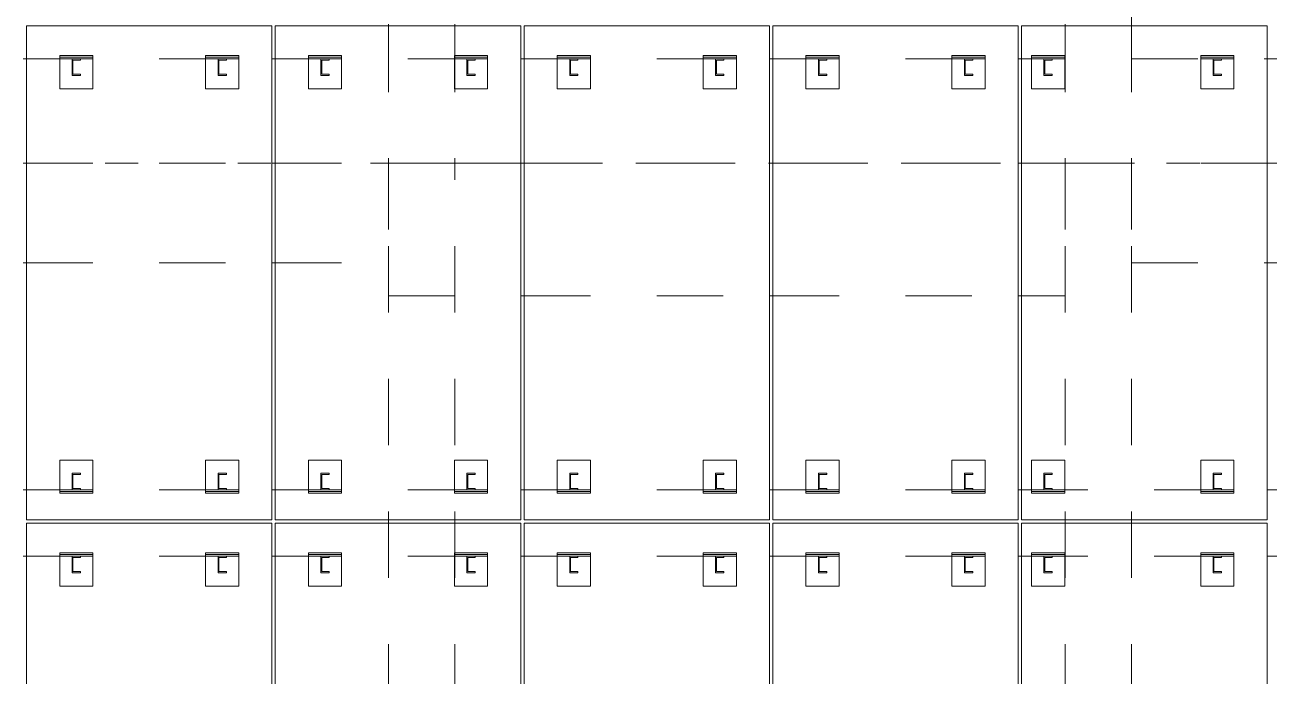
# Model space of a CAD drawing. Header units: millimetres. Extents: x 652937 to 1670132, y 1473552 to 2851037.
# Drawn here: x 663427.63 to 663435.13, y 1524530.43 to 1524534.36 of the extents above; entities that cross this region are included whole.
import ezdxf

# ---------------------------------------------------------------- set-up
doc = ezdxf.new("R2010")
doc.units = ezdxf.units.MM
for name, pattern in [('XKITLINE00', [0]), ('XKITLINE01', [4, 1, -1, 1, -1]), ('XKITLINE02', [4, 2, -2])]:
    doc.linetypes.add(name, pattern=pattern)
doc.layers.add('Part', color=2, linetype='Continuous', lineweight=0)
doc.layers.add('S-GRID', color=1, linetype='Continuous', lineweight=9)

# ---------------------------------------------------------------- blocks, each defined once
blk = doc.blocks.new('*A33872393')
at = {"layer": 'S-GRID', "linetype": 'XKITLINE01', "lineweight": 0}
blk.add_line((346.109039, 49.077691), (455.260679, 49.077691), dxfattribs=at)
blk = doc.blocks.new('*A34002406')
at = {"layer": 'Part', "linetype": 'XKITLINE02', "lineweight": 0}
for p, q in [((421.055076, 54.227691), (421.055076, 53.277691)), ((421.055076, 54.227691), (425.140108, 54.227691)), ((421.055076, 53.227691), (421.055076, 52.227691)), ((421.055076, 52.227691), (425.140108, 52.227691))]:
    blk.add_line(p, q, dxfattribs=at)
at = {"layer": 'Part', "linetype": 'XKITLINE00', "lineweight": 0}
for p, q in [((425.140108, 54.227691), (439.385464, 54.227691)), ((439.385464, 54.227691), (439.385464, 52.227691)), ((421.055076, 53.277691), (421.055076, 53.227691)), ((425.140108, 52.227691), (439.385464, 52.227691))]:
    blk.add_line(p, q, dxfattribs=at)
blk = doc.blocks.new('*A34442450')
at = {"layer": 'Part', "linetype": 'XKITLINE02', "lineweight": 0}
for p, q in [((398.655088, 32.577691), (398.655088, 49.077691)), ((398.655088, 49.077691), (400.655088, 49.077691)), ((400.655088, 32.577691), (400.655088, 49.077691)), ((398.655088, 32.577691), (400.655088, 32.577691))]:
    blk.add_line(p, q, dxfattribs=at)
blk = doc.blocks.new('*A34452451')
at = {"layer": 'Part', "linetype": 'XKITLINE02', "lineweight": 0}
for p, q in [((419.055088, 32.577691), (419.055088, 49.077691)), ((419.055088, 49.077691), (421.055088, 49.077691)), ((421.055088, 32.577691), (421.055088, 49.077691)), ((419.055088, 32.577691), (421.055088, 32.577691))]:
    blk.add_line(p, q, dxfattribs=at)
blk = doc.blocks.new('*A34512457')
at = {"layer": 'Part', "linetype": 'XKITLINE00', "lineweight": 0}
for p, q in [((387.740108, 53.227691), (395.140108, 53.227691)), ((387.740108, 53.227691), (387.740108, 38.327691)), ((395.140108, 53.227691), (395.140108, 38.327691)), ((395.140108, 38.327691), (387.740108, 38.327691)), ((387.740108, 38.227691), (395.140108, 38.227691)), ((387.740108, 38.227691), (387.740108, 23.327691)), ((395.140108, 38.227691), (395.140108, 23.327691))]:
    blk.add_line(p, q, dxfattribs=at)
blk = doc.blocks.new('*A34522458')
at = {"layer": 'Part', "linetype": 'XKITLINE00', "lineweight": 0}
for p, q in [((395.240108, 53.227691), (402.640108, 53.227691)), ((395.240108, 53.227691), (395.240108, 38.327691)), ((402.640108, 53.227691), (402.640108, 38.327691)), ((402.640108, 38.327691), (395.240108, 38.327691)), ((395.240108, 38.227691), (402.640108, 38.227691)), ((395.240108, 38.227691), (395.240108, 23.327691)), ((402.640108, 38.227691), (402.640108, 23.327691))]:
    blk.add_line(p, q, dxfattribs=at)
blk = doc.blocks.new('*A34532459')
at = {"layer": 'Part', "linetype": 'XKITLINE00', "lineweight": 0}
for p, q in [((402.740108, 53.227691), (410.140108, 53.227691)), ((402.740108, 53.227691), (402.740108, 38.327691)), ((410.140108, 53.227691), (410.140108, 38.327691)), ((410.140108, 38.327691), (402.740108, 38.327691)), ((402.740108, 38.227691), (410.140108, 38.227691)), ((402.740108, 38.227691), (402.740108, 23.327691)), ((410.140108, 38.227691), (410.140108, 23.327691))]:
    blk.add_line(p, q, dxfattribs=at)
blk = doc.blocks.new('*A34542460')
at = {"layer": 'Part', "linetype": 'XKITLINE00', "lineweight": 0}
for p, q in [((410.240108, 53.227691), (417.640108, 53.227691)), ((410.240108, 53.227691), (410.240108, 38.327691)), ((417.640108, 53.227691), (417.640108, 38.327691)), ((417.640108, 38.327691), (410.240108, 38.327691)), ((410.240108, 38.227691), (417.640108, 38.227691)), ((410.240108, 38.227691), (410.240108, 23.327691)), ((417.640108, 38.227691), (417.640108, 23.327691))]:
    blk.add_line(p, q, dxfattribs=at)
blk = doc.blocks.new('*A34552461')
at = {"layer": 'Part', "linetype": 'XKITLINE00', "lineweight": 0}
for p, q in [((417.740108, 53.227691), (425.140108, 53.227691)), ((417.740108, 53.227691), (417.740108, 38.327691)), ((425.140108, 53.227691), (425.140108, 38.327691)), ((425.140108, 38.327691), (417.740108, 38.327691)), ((417.740108, 38.227691), (425.140108, 38.227691)), ((417.740108, 38.227691), (417.740108, 23.327691)), ((425.140108, 38.227691), (425.140108, 23.327691))]:
    blk.add_line(p, q, dxfattribs=at)
blk = doc.blocks.new('*A34662472')
at = {"layer": 'Part', "linetype": 'XKITLINE02', "lineweight": 0}
for p, q in [((398.655088, 67.677691), (398.655088, 53.277691)), ((398.655088, 67.677691), (400.655088, 67.677691)), ((400.655088, 67.677691), (400.655088, 53.277691)), ((398.655088, 53.227691), (398.655088, 49.077691)), ((400.655088, 53.227691), (400.655088, 49.077691)), ((398.655088, 49.077691), (400.655088, 49.077691))]:
    blk.add_line(p, q, dxfattribs=at)
at = {"layer": 'Part', "linetype": 'XKITLINE00', "lineweight": 0}
for p, q in [((398.655088, 53.277691), (398.655088, 53.227691)), ((400.655088, 53.277691), (400.655088, 53.227691))]:
    blk.add_line(p, q, dxfattribs=at)
blk = doc.blocks.new('*A34992505')
at = {"layer": 'Part', "linetype": 'XKITLINE02', "lineweight": 0}
for p, q in [((419.055088, 67.677691), (419.055088, 53.277691)), ((419.055088, 67.677691), (421.055088, 67.677691)), ((421.055088, 67.677691), (421.055088, 53.277691)), ((419.055088, 53.227691), (419.055088, 49.077691)), ((421.055088, 53.227691), (421.055088, 49.077691)), ((419.055088, 49.077691), (421.055088, 49.077691))]:
    blk.add_line(p, q, dxfattribs=at)
at = {"layer": 'Part', "linetype": 'XKITLINE00', "lineweight": 0}
for p, q in [((419.055088, 53.277691), (419.055088, 53.227691)), ((421.055088, 53.277691), (421.055088, 53.227691))]:
    blk.add_line(p, q, dxfattribs=at)
blk = doc.blocks.new('*A37202726')
at = {"layer": 'Part', "linetype": 'XKITLINE00', "lineweight": 0}
for p, q in [((387.640108, 39.227691), (387.740108, 39.227691)), ((395.140108, 39.227691), (395.240108, 39.227691)), ((402.640108, 39.227691), (402.740108, 39.227691)), ((410.140108, 39.227691), (410.240108, 39.227691)), ((417.640108, 39.227691), (417.740108, 39.227691)), ((425.140108, 39.227691), (439.385097, 39.227691)), ((387.640108, 37.227691), (387.740108, 37.227691)), ((395.140108, 37.227691), (395.240108, 37.227691)), ((402.640108, 37.227691), (402.740108, 37.227691)), ((410.140108, 37.227691), (410.240108, 37.227691)), ((417.640108, 37.227691), (417.740108, 37.227691)), ((425.140108, 37.227691), (439.385097, 37.227691))]:
    blk.add_line(p, q, dxfattribs=at)
at = {"layer": 'Part', "linetype": 'XKITLINE02', "lineweight": 0}
for p, q in [((387.740108, 39.227691), (395.140108, 39.227691)), ((395.240108, 39.227691), (402.640108, 39.227691)), ((402.740108, 39.227691), (410.140108, 39.227691)), ((410.240108, 39.227691), (417.640108, 39.227691)), ((417.740108, 39.227691), (425.140108, 39.227691)), ((387.740108, 37.227691), (395.140108, 37.227691)), ((395.240108, 37.227691), (402.640108, 37.227691)), ((402.740108, 37.227691), (410.140108, 37.227691)), ((410.240108, 37.227691), (417.640108, 37.227691)), ((417.740108, 37.227691), (425.140108, 37.227691))]:
    blk.add_line(p, q, dxfattribs=at)
blk = doc.blocks.new('*A37212727')
at = {"layer": 'Part', "linetype": 'XKITLINE02', "lineweight": 0}
for p, q in [((402.640108, 49.077691), (398.655088, 49.077691)), ((398.655088, 49.077691), (398.655088, 45.077691)), ((402.740108, 49.077691), (410.140108, 49.077691)), ((410.240108, 49.077691), (417.640108, 49.077691)), ((417.740108, 49.077691), (419.055076, 49.077691)), ((419.055076, 49.077691), (419.055076, 45.077691)), ((398.655088, 45.077691), (402.640108, 45.077691)), ((402.740108, 45.077691), (410.140108, 45.077691)), ((410.240108, 45.077691), (417.640108, 45.077691)), ((417.740108, 45.077691), (419.055076, 45.077691))]:
    blk.add_line(p, q, dxfattribs=at)
at = {"layer": 'Part', "linetype": 'XKITLINE00', "lineweight": 0}
for p, q in [((402.640108, 49.077691), (402.740108, 49.077691)), ((410.140108, 49.077691), (410.240108, 49.077691)), ((417.640108, 49.077691), (417.740108, 49.077691)), ((402.640108, 45.077691), (402.740108, 45.077691)), ((410.140108, 45.077691), (410.240108, 45.077691)), ((417.640108, 45.077691), (417.740108, 45.077691))]:
    blk.add_line(p, q, dxfattribs=at)
blk = doc.blocks.new('*A37562762')
at = {"layer": 'Part', "linetype": 'XKITLINE00', "lineweight": 0}
for p, q in [((419.055076, 53.277691), (419.055076, 53.227691)), ((387.640108, 52.227691), (387.740108, 52.227691)), ((395.140108, 52.227691), (395.240108, 52.227691)), ((402.640108, 52.227691), (402.740108, 52.227691)), ((410.140108, 52.227691), (410.240108, 52.227691)), ((417.640108, 52.227691), (417.740108, 52.227691))]:
    blk.add_line(p, q, dxfattribs=at)
at = {"layer": 'Part', "linetype": 'XKITLINE02', "lineweight": 0}
for p, q in [((419.055076, 53.227691), (419.055076, 52.227691)), ((387.740108, 52.227691), (395.140108, 52.227691)), ((395.240108, 52.227691), (402.640108, 52.227691)), ((402.740108, 52.227691), (410.140108, 52.227691)), ((410.240108, 52.227691), (417.640108, 52.227691)), ((417.740108, 52.227691), (419.055076, 52.227691))]:
    blk.add_line(p, q, dxfattribs=at)
blk = doc.blocks.new('*A37752781')
at = {"layer": 'Part', "linetype": 'XKITLINE02', "lineweight": 0}
for p, q in [((396.240156, 39.227691), (397.240156, 39.227691)), ((396.240156, 39.227691), (396.240156, 39.177691)), ((396.240156, 39.177691), (397.240156, 39.177691)), ((397.240156, 39.227691), (397.240156, 39.177691))]:
    blk.add_line(p, q, dxfattribs=at)
blk = doc.blocks.new('*A37772783')
at = {"layer": 'Part', "linetype": 'XKITLINE02', "lineweight": 0}
for p, q in [((380.140108, 49.077691), (378.255088, 49.077691)), ((378.255088, 49.077691), (378.255088, 46.077691)), ((380.240108, 49.077691), (387.640108, 49.077691)), ((387.740108, 49.077691), (395.140108, 49.077691)), ((395.240108, 49.077691), (398.655088, 49.077691)), ((398.655088, 49.077691), (398.655088, 46.077691)), ((378.255088, 46.077691), (380.140108, 46.077691)), ((380.240108, 46.077691), (387.640108, 46.077691)), ((387.740108, 46.077691), (395.140108, 46.077691)), ((395.240108, 46.077691), (398.655088, 46.077691))]:
    blk.add_line(p, q, dxfattribs=at)
at = {"layer": 'Part', "linetype": 'XKITLINE00', "lineweight": 0}
for p, q in [((380.140108, 49.077691), (380.240108, 49.077691)), ((387.640108, 49.077691), (387.740108, 49.077691)), ((395.140108, 49.077691), (395.240108, 49.077691)), ((380.140108, 46.077691), (380.240108, 46.077691)), ((387.640108, 46.077691), (387.740108, 46.077691)), ((395.140108, 46.077691), (395.240108, 46.077691))]:
    blk.add_line(p, q, dxfattribs=at)
blk = doc.blocks.new('*A37902796')
at = {"layer": 'Part', "linetype": 'XKITLINE02', "lineweight": 0}
for p, q in [((389.74014, 52.327691), (388.740139, 52.327691)), ((388.740139, 52.327691), (388.740139, 51.327691)), ((388.74014, 51.327691), (388.74014, 52.327691)), ((389.740139, 51.327691), (389.740139, 52.327691)), ((389.74014, 51.327691), (389.74014, 52.327691)), ((388.740139, 51.327691), (389.74014, 51.327691))]:
    blk.add_line(p, q, dxfattribs=at)
blk = doc.blocks.new('*A37912797')
at = {"layer": 'Part', "linetype": 'XKITLINE02', "lineweight": 0}
for p, q in [((388.740156, 52.277691), (389.740156, 52.277691)), ((388.740156, 52.277691), (388.740156, 52.227691)), ((388.740156, 52.227691), (389.740156, 52.227691)), ((389.740156, 52.277691), (389.740156, 52.227691))]:
    blk.add_line(p, q, dxfattribs=at)
blk = doc.blocks.new('*A37922798')
at = {"layer": 'Part', "linetype": 'XKITLINE02', "lineweight": 0}
for p, q in [((389.115156, 52.227691), (389.365156, 52.227691)), ((389.115156, 51.727691), (389.115156, 52.227691)), ((389.365156, 52.190191), (389.140156, 52.190191)), ((389.140156, 52.190191), (389.140156, 51.765191)), ((389.365156, 52.227691), (389.365156, 52.190191)), ((389.365156, 51.727691), (389.115156, 51.727691)), ((389.140156, 51.765191), (389.365156, 51.765191)), ((389.365156, 51.765191), (389.365156, 51.727691))]:
    blk.add_line(p, q, dxfattribs=at)
blk = doc.blocks.new('*A37962802')
at = {"layer": 'Part', "linetype": 'XKITLINE02', "lineweight": 0}
for p, q in [((396.615156, 52.227691), (396.865156, 52.227691)), ((396.615156, 51.727691), (396.615156, 52.227691)), ((396.865156, 52.190191), (396.640156, 52.190191)), ((396.640156, 52.190191), (396.640156, 51.765191)), ((396.865156, 52.227691), (396.865156, 52.190191)), ((396.865156, 51.727691), (396.615156, 51.727691)), ((396.640156, 51.765191), (396.865156, 51.765191)), ((396.865156, 51.765191), (396.865156, 51.727691))]:
    blk.add_line(p, q, dxfattribs=at)
blk = doc.blocks.new('*A37972803')
at = {"layer": 'Part', "linetype": 'XKITLINE02', "lineweight": 0}
for p, q in [((394.14014, 52.327691), (393.140139, 52.327691)), ((393.140139, 52.327691), (393.140139, 51.327691)), ((393.14014, 51.327691), (393.14014, 52.327691)), ((394.140139, 51.327691), (394.140139, 52.327691)), ((394.14014, 51.327691), (394.14014, 52.327691)), ((393.140139, 51.327691), (394.14014, 51.327691))]:
    blk.add_line(p, q, dxfattribs=at)
blk = doc.blocks.new('*A37982804')
at = {"layer": 'Part', "linetype": 'XKITLINE02', "lineweight": 0}
for p, q in [((393.140156, 52.277691), (394.140156, 52.277691)), ((393.140156, 52.277691), (393.140156, 52.227691)), ((393.140156, 52.227691), (394.140156, 52.227691)), ((394.140156, 52.277691), (394.140156, 52.227691))]:
    blk.add_line(p, q, dxfattribs=at)
blk = doc.blocks.new('*A37992805')
at = {"layer": 'Part', "linetype": 'XKITLINE02', "lineweight": 0}
for p, q in [((393.515156, 52.227691), (393.765156, 52.227691)), ((393.515156, 51.727691), (393.515156, 52.227691)), ((393.765156, 52.190191), (393.540156, 52.190191)), ((393.540156, 52.190191), (393.540156, 51.765191)), ((393.765156, 52.227691), (393.765156, 52.190191)), ((393.765156, 51.727691), (393.515156, 51.727691)), ((393.540156, 51.765191), (393.765156, 51.765191)), ((393.765156, 51.765191), (393.765156, 51.727691))]:
    blk.add_line(p, q, dxfattribs=at)
blk = doc.blocks.new('*A38002806')
at = {"layer": 'Part', "linetype": 'XKITLINE02', "lineweight": 0}
for p, q in [((396.240156, 52.277691), (397.240156, 52.277691)), ((396.240156, 52.277691), (396.240156, 52.227691)), ((396.240156, 52.227691), (397.240156, 52.227691)), ((397.240156, 52.277691), (397.240156, 52.227691))]:
    blk.add_line(p, q, dxfattribs=at)
blk = doc.blocks.new('*A38012807')
at = {"layer": 'Part', "linetype": 'XKITLINE02', "lineweight": 0}
for p, q in [((397.24014, 52.327691), (396.240139, 52.327691)), ((396.240139, 52.327691), (396.240139, 51.327691)), ((396.24014, 51.327691), (396.24014, 52.327691)), ((397.240139, 51.327691), (397.240139, 52.327691)), ((397.24014, 51.327691), (397.24014, 52.327691)), ((396.240139, 51.327691), (397.24014, 51.327691))]:
    blk.add_line(p, q, dxfattribs=at)
blk = doc.blocks.new('*A38492855')
at = {"layer": 'Part', "linetype": 'XKITLINE02', "lineweight": 0}
for p, q in [((389.115156, 37.227691), (389.365156, 37.227691)), ((389.115156, 36.727691), (389.115156, 37.227691)), ((389.365156, 37.190191), (389.140156, 37.190191)), ((389.140156, 37.190191), (389.140156, 36.765191)), ((389.365156, 37.227691), (389.365156, 37.190191)), ((389.140156, 36.765191), (389.365156, 36.765191)), ((389.365156, 36.765191), (389.365156, 36.727691)), ((389.365156, 36.727691), (389.115156, 36.727691))]:
    blk.add_line(p, q, dxfattribs=at)
blk = doc.blocks.new('*A38502856')
at = {"layer": 'Part', "linetype": 'XKITLINE02', "lineweight": 0}
for p, q in [((388.740156, 37.277691), (389.740156, 37.277691)), ((388.740156, 37.277691), (388.740156, 37.227691)), ((388.740156, 37.227691), (389.740156, 37.227691)), ((389.740156, 37.277691), (389.740156, 37.227691))]:
    blk.add_line(p, q, dxfattribs=at)
blk = doc.blocks.new('*A38512857')
at = {"layer": 'Part', "linetype": 'XKITLINE02', "lineweight": 0}
for p, q in [((389.74014, 37.327691), (388.740139, 37.327691)), ((388.740139, 37.327691), (388.740139, 36.327691)), ((388.74014, 36.327691), (388.74014, 37.327691)), ((389.740139, 36.327691), (389.740139, 37.327691)), ((389.74014, 36.327691), (389.74014, 37.327691)), ((388.740139, 36.327691), (389.74014, 36.327691))]:
    blk.add_line(p, q, dxfattribs=at)
blk = doc.blocks.new('*A38522858')
at = {"layer": 'Part', "linetype": 'XKITLINE02', "lineweight": 0}
for p, q in [((389.115156, 39.727691), (389.365156, 39.727691)), ((389.115156, 39.227691), (389.115156, 39.727691)), ((389.365156, 39.690191), (389.140156, 39.690191)), ((389.140156, 39.690191), (389.140156, 39.265191)), ((389.365156, 39.727691), (389.365156, 39.690191)), ((389.365156, 39.227691), (389.115156, 39.227691)), ((389.140156, 39.265191), (389.365156, 39.265191)), ((389.365156, 39.265191), (389.365156, 39.227691))]:
    blk.add_line(p, q, dxfattribs=at)
blk = doc.blocks.new('*A38532859')
at = {"layer": 'Part', "linetype": 'XKITLINE02', "lineweight": 0}
for p, q in [((389.74014, 40.127691), (388.740139, 40.127691)), ((388.740139, 40.127691), (388.740139, 39.127691)), ((388.74014, 39.127691), (388.74014, 40.127691)), ((389.740139, 39.127691), (389.740139, 40.127691)), ((389.74014, 39.127691), (389.74014, 40.127691)), ((388.740139, 39.127691), (389.74014, 39.127691))]:
    blk.add_line(p, q, dxfattribs=at)
blk = doc.blocks.new('*A38542860')
at = {"layer": 'Part', "linetype": 'XKITLINE02', "lineweight": 0}
for p, q in [((388.740156, 39.227691), (389.740156, 39.227691)), ((388.740156, 39.227691), (388.740156, 39.177691)), ((388.740156, 39.177691), (389.740156, 39.177691)), ((389.740156, 39.227691), (389.740156, 39.177691))]:
    blk.add_line(p, q, dxfattribs=at)
blk = doc.blocks.new('*A38552861')
at = {"layer": 'Part', "linetype": 'XKITLINE02', "lineweight": 0}
for p, q in [((393.515156, 37.227691), (393.765156, 37.227691)), ((393.515156, 36.727691), (393.515156, 37.227691)), ((393.765156, 37.190191), (393.540156, 37.190191)), ((393.540156, 37.190191), (393.540156, 36.765191)), ((393.765156, 37.227691), (393.765156, 37.190191)), ((393.540156, 36.765191), (393.765156, 36.765191)), ((393.765156, 36.765191), (393.765156, 36.727691)), ((393.765156, 36.727691), (393.515156, 36.727691))]:
    blk.add_line(p, q, dxfattribs=at)
blk = doc.blocks.new('*A38562862')
at = {"layer": 'Part', "linetype": 'XKITLINE02', "lineweight": 0}
for p, q in [((393.140156, 37.277691), (394.140156, 37.277691)), ((393.140156, 37.277691), (393.140156, 37.227691)), ((393.140156, 37.227691), (394.140156, 37.227691)), ((394.140156, 37.277691), (394.140156, 37.227691))]:
    blk.add_line(p, q, dxfattribs=at)
blk = doc.blocks.new('*A38572863')
at = {"layer": 'Part', "linetype": 'XKITLINE02', "lineweight": 0}
for p, q in [((394.14014, 37.327691), (393.140139, 37.327691)), ((393.140139, 37.327691), (393.140139, 36.327691)), ((393.14014, 36.327691), (393.14014, 37.327691)), ((394.140139, 36.327691), (394.140139, 37.327691)), ((394.14014, 36.327691), (394.14014, 37.327691)), ((393.140139, 36.327691), (394.14014, 36.327691))]:
    blk.add_line(p, q, dxfattribs=at)
blk = doc.blocks.new('*A38582864')
at = {"layer": 'Part', "linetype": 'XKITLINE02', "lineweight": 0}
for p, q in [((393.515156, 39.727691), (393.765156, 39.727691)), ((393.515156, 39.227691), (393.515156, 39.727691)), ((393.765156, 39.690191), (393.540156, 39.690191)), ((393.540156, 39.690191), (393.540156, 39.265191)), ((393.765156, 39.727691), (393.765156, 39.690191)), ((393.765156, 39.227691), (393.515156, 39.227691)), ((393.540156, 39.265191), (393.765156, 39.265191)), ((393.765156, 39.265191), (393.765156, 39.227691))]:
    blk.add_line(p, q, dxfattribs=at)
blk = doc.blocks.new('*A38592865')
at = {"layer": 'Part', "linetype": 'XKITLINE02', "lineweight": 0}
for p, q in [((394.14014, 40.127691), (393.140139, 40.127691)), ((393.140139, 40.127691), (393.140139, 39.127691)), ((393.14014, 39.127691), (393.14014, 40.127691)), ((394.140139, 39.127691), (394.140139, 40.127691)), ((394.14014, 39.127691), (394.14014, 40.127691)), ((393.140139, 39.127691), (394.14014, 39.127691))]:
    blk.add_line(p, q, dxfattribs=at)
blk = doc.blocks.new('*A38602866')
at = {"layer": 'Part', "linetype": 'XKITLINE02', "lineweight": 0}
for p, q in [((393.140156, 39.227691), (394.140156, 39.227691)), ((393.140156, 39.227691), (393.140156, 39.177691)), ((393.140156, 39.177691), (394.140156, 39.177691)), ((394.140156, 39.227691), (394.140156, 39.177691))]:
    blk.add_line(p, q, dxfattribs=at)
blk = doc.blocks.new('*A38612867')
at = {"layer": 'Part', "linetype": 'XKITLINE02', "lineweight": 0}
for p, q in [((396.615156, 37.227691), (396.865156, 37.227691)), ((396.615156, 36.727691), (396.615156, 37.227691)), ((396.865156, 37.190191), (396.640156, 37.190191)), ((396.640156, 37.190191), (396.640156, 36.765191)), ((396.865156, 37.227691), (396.865156, 37.190191)), ((396.640156, 36.765191), (396.865156, 36.765191)), ((396.865156, 36.765191), (396.865156, 36.727691)), ((396.865156, 36.727691), (396.615156, 36.727691))]:
    blk.add_line(p, q, dxfattribs=at)
blk = doc.blocks.new('*A38622868')
at = {"layer": 'Part', "linetype": 'XKITLINE02', "lineweight": 0}
for p, q in [((396.240156, 37.277691), (397.240156, 37.277691)), ((396.240156, 37.277691), (396.240156, 37.227691)), ((396.240156, 37.227691), (397.240156, 37.227691)), ((397.240156, 37.277691), (397.240156, 37.227691))]:
    blk.add_line(p, q, dxfattribs=at)
blk = doc.blocks.new('*A38632869')
at = {"layer": 'Part', "linetype": 'XKITLINE02', "lineweight": 0}
for p, q in [((397.24014, 37.327691), (396.240139, 37.327691)), ((396.240139, 37.327691), (396.240139, 36.327691)), ((396.24014, 36.327691), (396.24014, 37.327691)), ((397.240139, 36.327691), (397.240139, 37.327691)), ((397.24014, 36.327691), (397.24014, 37.327691)), ((396.240139, 36.327691), (397.24014, 36.327691))]:
    blk.add_line(p, q, dxfattribs=at)
blk = doc.blocks.new('*A38642870')
at = {"layer": 'Part', "linetype": 'XKITLINE02', "lineweight": 0}
for p, q in [((396.615156, 39.727691), (396.865156, 39.727691)), ((396.615156, 39.227691), (396.615156, 39.727691)), ((396.865156, 39.690191), (396.640156, 39.690191)), ((396.640156, 39.690191), (396.640156, 39.265191)), ((396.865156, 39.727691), (396.865156, 39.690191)), ((396.865156, 39.227691), (396.615156, 39.227691)), ((396.640156, 39.265191), (396.865156, 39.265191)), ((396.865156, 39.265191), (396.865156, 39.227691))]:
    blk.add_line(p, q, dxfattribs=at)
blk = doc.blocks.new('*A38652871')
at = {"layer": 'Part', "linetype": 'XKITLINE02', "lineweight": 0}
for p, q in [((397.24014, 40.127691), (396.240139, 40.127691)), ((396.240139, 40.127691), (396.240139, 39.127691)), ((396.24014, 39.127691), (396.24014, 40.127691)), ((397.240139, 39.127691), (397.240139, 40.127691)), ((397.24014, 39.127691), (397.24014, 40.127691)), ((396.240139, 39.127691), (397.24014, 39.127691))]:
    blk.add_line(p, q, dxfattribs=at)
blk = doc.blocks.new('*A38662872')
at = {"layer": 'Part', "linetype": 'XKITLINE02', "lineweight": 0}
for p, q in [((416.64014, 37.327691), (415.640139, 37.327691)), ((415.640139, 37.327691), (415.640139, 36.327691)), ((415.64014, 36.327691), (415.64014, 37.327691)), ((416.640139, 36.327691), (416.640139, 37.327691)), ((416.64014, 36.327691), (416.64014, 37.327691)), ((415.640139, 36.327691), (416.64014, 36.327691))]:
    blk.add_line(p, q, dxfattribs=at)
blk = doc.blocks.new('*A38672873')
at = {"layer": 'Part', "linetype": 'XKITLINE02', "lineweight": 0}
for p, q in [((412.24014, 37.327691), (411.240139, 37.327691)), ((411.240139, 37.327691), (411.240139, 36.327691)), ((411.24014, 36.327691), (411.24014, 37.327691)), ((412.240139, 36.327691), (412.240139, 37.327691)), ((412.24014, 36.327691), (412.24014, 37.327691)), ((411.240139, 36.327691), (412.24014, 36.327691))]:
    blk.add_line(p, q, dxfattribs=at)
blk = doc.blocks.new('*A38682874')
at = {"layer": 'Part', "linetype": 'XKITLINE02', "lineweight": 0}
for p, q in [((416.015156, 39.727691), (416.265156, 39.727691)), ((416.015156, 39.227691), (416.015156, 39.727691)), ((416.265156, 39.690191), (416.040156, 39.690191)), ((416.040156, 39.690191), (416.040156, 39.265191)), ((416.265156, 39.727691), (416.265156, 39.690191)), ((416.265156, 39.227691), (416.015156, 39.227691)), ((416.040156, 39.265191), (416.265156, 39.265191)), ((416.265156, 39.265191), (416.265156, 39.227691))]:
    blk.add_line(p, q, dxfattribs=at)
blk = doc.blocks.new('*A38692875')
at = {"layer": 'Part', "linetype": 'XKITLINE02', "lineweight": 0}
for p, q in [((411.615156, 39.727691), (411.865156, 39.727691)), ((411.615156, 39.227691), (411.615156, 39.727691)), ((411.865156, 39.690191), (411.640156, 39.690191)), ((411.640156, 39.690191), (411.640156, 39.265191)), ((411.865156, 39.727691), (411.865156, 39.690191)), ((411.865156, 39.227691), (411.615156, 39.227691)), ((411.640156, 39.265191), (411.865156, 39.265191)), ((411.865156, 39.265191), (411.865156, 39.227691))]:
    blk.add_line(p, q, dxfattribs=at)
blk = doc.blocks.new('*A38702876')
at = {"layer": 'Part', "linetype": 'XKITLINE02', "lineweight": 0}
for p, q in [((416.64014, 40.127691), (415.640139, 40.127691)), ((415.640139, 40.127691), (415.640139, 39.127691)), ((415.64014, 39.127691), (415.64014, 40.127691)), ((416.640139, 39.127691), (416.640139, 40.127691)), ((416.64014, 39.127691), (416.64014, 40.127691)), ((415.640139, 39.127691), (416.64014, 39.127691))]:
    blk.add_line(p, q, dxfattribs=at)
blk = doc.blocks.new('*A38712877')
at = {"layer": 'Part', "linetype": 'XKITLINE02', "lineweight": 0}
for p, q in [((412.24014, 40.127691), (411.240139, 40.127691)), ((411.240139, 40.127691), (411.240139, 39.127691)), ((411.24014, 39.127691), (411.24014, 40.127691)), ((412.240139, 39.127691), (412.240139, 40.127691)), ((412.24014, 39.127691), (412.24014, 40.127691)), ((411.240139, 39.127691), (412.24014, 39.127691))]:
    blk.add_line(p, q, dxfattribs=at)
blk = doc.blocks.new('*A38722878')
at = {"layer": 'Part', "linetype": 'XKITLINE02', "lineweight": 0}
for p, q in [((415.640156, 39.227691), (416.640156, 39.227691)), ((415.640156, 39.227691), (415.640156, 39.177691)), ((415.640156, 39.177691), (416.640156, 39.177691)), ((416.640156, 39.227691), (416.640156, 39.177691))]:
    blk.add_line(p, q, dxfattribs=at)
blk = doc.blocks.new('*A38732879')
at = {"layer": 'Part', "linetype": 'XKITLINE02', "lineweight": 0}
for p, q in [((411.240156, 39.227691), (412.240156, 39.227691)), ((411.240156, 39.227691), (411.240156, 39.177691)), ((411.240156, 39.177691), (412.240156, 39.177691)), ((412.240156, 39.227691), (412.240156, 39.177691))]:
    blk.add_line(p, q, dxfattribs=at)
blk = doc.blocks.new('*A38742880')
at = {"layer": 'Part', "linetype": 'XKITLINE02', "lineweight": 0}
for p, q in [((418.415156, 37.227691), (418.665156, 37.227691)), ((418.415156, 36.727691), (418.415156, 37.227691)), ((418.665156, 37.190191), (418.440156, 37.190191)), ((418.440156, 37.190191), (418.440156, 36.765191)), ((418.665156, 37.227691), (418.665156, 37.190191)), ((418.440156, 36.765191), (418.665156, 36.765191)), ((418.665156, 36.765191), (418.665156, 36.727691)), ((418.665156, 36.727691), (418.415156, 36.727691))]:
    blk.add_line(p, q, dxfattribs=at)
blk = doc.blocks.new('*A38752881')
at = {"layer": 'Part', "linetype": 'XKITLINE02', "lineweight": 0}
for p, q in [((418.040156, 37.277691), (419.040156, 37.277691)), ((418.040156, 37.277691), (418.040156, 37.227691)), ((418.040156, 37.227691), (419.040156, 37.227691)), ((419.040156, 37.277691), (419.040156, 37.227691))]:
    blk.add_line(p, q, dxfattribs=at)
blk = doc.blocks.new('*A38762882')
at = {"layer": 'Part', "linetype": 'XKITLINE02', "lineweight": 0}
for p, q in [((419.04014, 37.327691), (418.040139, 37.327691)), ((418.040139, 37.327691), (418.040139, 36.327691)), ((418.04014, 36.327691), (418.04014, 37.327691)), ((419.040139, 36.327691), (419.040139, 37.327691)), ((419.04014, 36.327691), (419.04014, 37.327691)), ((418.040139, 36.327691), (419.04014, 36.327691))]:
    blk.add_line(p, q, dxfattribs=at)
blk = doc.blocks.new('*A38772883')
at = {"layer": 'Part', "linetype": 'XKITLINE02', "lineweight": 0}
for p, q in [((418.415156, 39.727691), (418.665156, 39.727691)), ((418.415156, 39.227691), (418.415156, 39.727691)), ((418.665156, 39.690191), (418.440156, 39.690191)), ((418.440156, 39.690191), (418.440156, 39.265191)), ((418.665156, 39.727691), (418.665156, 39.690191)), ((418.665156, 39.227691), (418.415156, 39.227691)), ((418.440156, 39.265191), (418.665156, 39.265191)), ((418.665156, 39.265191), (418.665156, 39.227691))]:
    blk.add_line(p, q, dxfattribs=at)
blk = doc.blocks.new('*A38782884')
at = {"layer": 'Part', "linetype": 'XKITLINE02', "lineweight": 0}
for p, q in [((419.04014, 40.127691), (418.040139, 40.127691)), ((418.040139, 40.127691), (418.040139, 39.127691)), ((418.04014, 39.127691), (418.04014, 40.127691)), ((419.040139, 39.127691), (419.040139, 40.127691)), ((419.04014, 39.127691), (419.04014, 40.127691)), ((418.040139, 39.127691), (419.04014, 39.127691))]:
    blk.add_line(p, q, dxfattribs=at)
blk = doc.blocks.new('*A38792885')
at = {"layer": 'Part', "linetype": 'XKITLINE02', "lineweight": 0}
for p, q in [((418.040156, 39.227691), (419.040156, 39.227691)), ((418.040156, 39.227691), (418.040156, 39.177691)), ((418.040156, 39.177691), (419.040156, 39.177691)), ((419.040156, 39.227691), (419.040156, 39.177691))]:
    blk.add_line(p, q, dxfattribs=at)
blk = doc.blocks.new('*A38802886')
at = {"layer": 'Part', "linetype": 'XKITLINE02', "lineweight": 0}
for p, q in [((423.140156, 39.227691), (424.140156, 39.227691)), ((423.140156, 39.227691), (423.140156, 39.177691)), ((423.140156, 39.177691), (424.140156, 39.177691)), ((424.140156, 39.227691), (424.140156, 39.177691))]:
    blk.add_line(p, q, dxfattribs=at)
blk = doc.blocks.new('*A38812887')
at = {"layer": 'Part', "linetype": 'XKITLINE02', "lineweight": 0}
for p, q in [((424.14014, 40.127691), (423.140139, 40.127691)), ((423.140139, 40.127691), (423.140139, 39.127691)), ((423.14014, 39.127691), (423.14014, 40.127691)), ((424.140139, 39.127691), (424.140139, 40.127691)), ((424.14014, 39.127691), (424.14014, 40.127691)), ((423.140139, 39.127691), (424.14014, 39.127691))]:
    blk.add_line(p, q, dxfattribs=at)
blk = doc.blocks.new('*A38822888')
at = {"layer": 'Part', "linetype": 'XKITLINE02', "lineweight": 0}
for p, q in [((423.515156, 39.727691), (423.765156, 39.727691)), ((423.515156, 39.227691), (423.515156, 39.727691)), ((423.765156, 39.690191), (423.540156, 39.690191)), ((423.540156, 39.690191), (423.540156, 39.265191)), ((423.765156, 39.727691), (423.765156, 39.690191)), ((423.765156, 39.227691), (423.515156, 39.227691)), ((423.540156, 39.265191), (423.765156, 39.265191)), ((423.765156, 39.265191), (423.765156, 39.227691))]:
    blk.add_line(p, q, dxfattribs=at)
blk = doc.blocks.new('*A38832889')
at = {"layer": 'Part', "linetype": 'XKITLINE02', "lineweight": 0}
for p, q in [((424.14014, 37.327691), (423.140139, 37.327691)), ((423.140139, 37.327691), (423.140139, 36.327691)), ((423.14014, 36.327691), (423.14014, 37.327691)), ((424.140139, 36.327691), (424.140139, 37.327691)), ((424.14014, 36.327691), (424.14014, 37.327691)), ((423.140139, 36.327691), (424.14014, 36.327691))]:
    blk.add_line(p, q, dxfattribs=at)
blk = doc.blocks.new('*A38842890')
at = {"layer": 'Part', "linetype": 'XKITLINE02', "lineweight": 0}
for p, q in [((423.140156, 37.277691), (424.140156, 37.277691)), ((423.140156, 37.277691), (423.140156, 37.227691)), ((423.140156, 37.227691), (424.140156, 37.227691)), ((424.140156, 37.277691), (424.140156, 37.227691))]:
    blk.add_line(p, q, dxfattribs=at)
blk = doc.blocks.new('*A38852891')
at = {"layer": 'Part', "linetype": 'XKITLINE02', "lineweight": 0}
for p, q in [((423.515156, 37.227691), (423.765156, 37.227691)), ((423.515156, 36.727691), (423.515156, 37.227691)), ((423.765156, 37.190191), (423.540156, 37.190191)), ((423.540156, 37.190191), (423.540156, 36.765191)), ((423.765156, 37.227691), (423.765156, 37.190191)), ((423.540156, 36.765191), (423.765156, 36.765191)), ((423.765156, 36.765191), (423.765156, 36.727691)), ((423.765156, 36.727691), (423.515156, 36.727691))]:
    blk.add_line(p, q, dxfattribs=at)
blk = doc.blocks.new('*A38862892')
at = {"layer": 'Part', "linetype": 'XKITLINE02', "lineweight": 0}
for p, q in [((401.015156, 52.227691), (401.265156, 52.227691)), ((401.015156, 51.727691), (401.015156, 52.227691)), ((401.265156, 52.190191), (401.040156, 52.190191)), ((401.040156, 52.190191), (401.040156, 51.765191)), ((401.265156, 52.227691), (401.265156, 52.190191)), ((401.265156, 51.727691), (401.015156, 51.727691)), ((401.040156, 51.765191), (401.265156, 51.765191)), ((401.265156, 51.765191), (401.265156, 51.727691))]:
    blk.add_line(p, q, dxfattribs=at)
blk = doc.blocks.new('*A38872893')
at = {"layer": 'Part', "linetype": 'XKITLINE02', "lineweight": 0}
for p, q in [((400.640156, 52.277691), (401.640156, 52.277691)), ((400.640156, 52.277691), (400.640156, 52.227691)), ((400.640156, 52.227691), (401.640156, 52.227691)), ((401.640156, 52.277691), (401.640156, 52.227691))]:
    blk.add_line(p, q, dxfattribs=at)
blk = doc.blocks.new('*A38882894')
at = {"layer": 'Part', "linetype": 'XKITLINE02', "lineweight": 0}
for p, q in [((401.64014, 52.327691), (400.640139, 52.327691)), ((400.640139, 52.327691), (400.640139, 51.327691)), ((400.64014, 51.327691), (400.64014, 52.327691)), ((401.640139, 51.327691), (401.640139, 52.327691)), ((401.64014, 51.327691), (401.64014, 52.327691)), ((400.640139, 51.327691), (401.64014, 51.327691))]:
    blk.add_line(p, q, dxfattribs=at)
blk = doc.blocks.new('*A38892895')
at = {"layer": 'Part', "linetype": 'XKITLINE02', "lineweight": 0}
for p, q in [((404.74014, 52.327691), (403.740139, 52.327691)), ((403.740139, 52.327691), (403.740139, 51.327691)), ((403.74014, 51.327691), (403.74014, 52.327691)), ((404.740139, 51.327691), (404.740139, 52.327691)), ((404.74014, 51.327691), (404.74014, 52.327691)), ((403.740139, 51.327691), (404.74014, 51.327691))]:
    blk.add_line(p, q, dxfattribs=at)
blk = doc.blocks.new('*A38902896')
at = {"layer": 'Part', "linetype": 'XKITLINE02', "lineweight": 0}
for p, q in [((409.14014, 52.327691), (408.140139, 52.327691)), ((408.140139, 52.327691), (408.140139, 51.327691)), ((408.14014, 51.327691), (408.14014, 52.327691)), ((409.140139, 51.327691), (409.140139, 52.327691)), ((409.14014, 51.327691), (409.14014, 52.327691)), ((408.140139, 51.327691), (409.14014, 51.327691))]:
    blk.add_line(p, q, dxfattribs=at)
blk = doc.blocks.new('*A38912897')
at = {"layer": 'Part', "linetype": 'XKITLINE02', "lineweight": 0}
for p, q in [((403.740156, 52.277691), (404.740156, 52.277691)), ((403.740156, 52.277691), (403.740156, 52.227691)), ((403.740156, 52.227691), (404.740156, 52.227691)), ((404.740156, 52.277691), (404.740156, 52.227691))]:
    blk.add_line(p, q, dxfattribs=at)
blk = doc.blocks.new('*A38922898')
at = {"layer": 'Part', "linetype": 'XKITLINE02', "lineweight": 0}
for p, q in [((408.140156, 52.277691), (409.140156, 52.277691)), ((408.140156, 52.277691), (408.140156, 52.227691)), ((408.140156, 52.227691), (409.140156, 52.227691)), ((409.140156, 52.277691), (409.140156, 52.227691))]:
    blk.add_line(p, q, dxfattribs=at)
blk = doc.blocks.new('*A38932899')
at = {"layer": 'Part', "linetype": 'XKITLINE02', "lineweight": 0}
for p, q in [((404.115156, 52.227691), (404.365156, 52.227691)), ((404.115156, 51.727691), (404.115156, 52.227691)), ((404.365156, 52.190191), (404.140156, 52.190191)), ((404.140156, 52.190191), (404.140156, 51.765191)), ((404.365156, 52.227691), (404.365156, 52.190191)), ((404.365156, 51.727691), (404.115156, 51.727691)), ((404.140156, 51.765191), (404.365156, 51.765191)), ((404.365156, 51.765191), (404.365156, 51.727691))]:
    blk.add_line(p, q, dxfattribs=at)
blk = doc.blocks.new('*A38942900')
at = {"layer": 'Part', "linetype": 'XKITLINE02', "lineweight": 0}
for p, q in [((408.515156, 52.227691), (408.765156, 52.227691)), ((408.515156, 51.727691), (408.515156, 52.227691)), ((408.765156, 52.190191), (408.540156, 52.190191)), ((408.540156, 52.190191), (408.540156, 51.765191)), ((408.765156, 52.227691), (408.765156, 52.190191)), ((408.765156, 51.727691), (408.515156, 51.727691)), ((408.540156, 51.765191), (408.765156, 51.765191)), ((408.765156, 51.765191), (408.765156, 51.727691))]:
    blk.add_line(p, q, dxfattribs=at)
blk = doc.blocks.new('*A38952901')
at = {"layer": 'Part', "linetype": 'XKITLINE02', "lineweight": 0}
for p, q in [((412.24014, 52.327691), (411.240139, 52.327691)), ((411.240139, 52.327691), (411.240139, 51.327691)), ((411.24014, 51.327691), (411.24014, 52.327691)), ((412.240139, 51.327691), (412.240139, 52.327691)), ((412.24014, 51.327691), (412.24014, 52.327691)), ((411.240139, 51.327691), (412.24014, 51.327691))]:
    blk.add_line(p, q, dxfattribs=at)
blk = doc.blocks.new('*A38962902')
at = {"layer": 'Part', "linetype": 'XKITLINE02', "lineweight": 0}
for p, q in [((416.64014, 52.327691), (415.640139, 52.327691)), ((415.640139, 52.327691), (415.640139, 51.327691)), ((415.64014, 51.327691), (415.64014, 52.327691)), ((416.640139, 51.327691), (416.640139, 52.327691)), ((416.64014, 51.327691), (416.64014, 52.327691)), ((415.640139, 51.327691), (416.64014, 51.327691))]:
    blk.add_line(p, q, dxfattribs=at)
blk = doc.blocks.new('*A38972903')
at = {"layer": 'Part', "linetype": 'XKITLINE02', "lineweight": 0}
for p, q in [((411.240156, 52.277691), (412.240156, 52.277691)), ((411.240156, 52.277691), (411.240156, 52.227691)), ((411.240156, 52.227691), (412.240156, 52.227691)), ((412.240156, 52.277691), (412.240156, 52.227691))]:
    blk.add_line(p, q, dxfattribs=at)
blk = doc.blocks.new('*A38982904')
at = {"layer": 'Part', "linetype": 'XKITLINE02', "lineweight": 0}
for p, q in [((415.640156, 52.277691), (416.640156, 52.277691)), ((415.640156, 52.277691), (415.640156, 52.227691)), ((415.640156, 52.227691), (416.640156, 52.227691)), ((416.640156, 52.277691), (416.640156, 52.227691))]:
    blk.add_line(p, q, dxfattribs=at)
blk = doc.blocks.new('*A38992905')
at = {"layer": 'Part', "linetype": 'XKITLINE02', "lineweight": 0}
for p, q in [((411.615156, 52.227691), (411.865156, 52.227691)), ((411.615156, 51.727691), (411.615156, 52.227691)), ((411.865156, 52.190191), (411.640156, 52.190191)), ((411.640156, 52.190191), (411.640156, 51.765191)), ((411.865156, 52.227691), (411.865156, 52.190191)), ((411.865156, 51.727691), (411.615156, 51.727691)), ((411.640156, 51.765191), (411.865156, 51.765191)), ((411.865156, 51.765191), (411.865156, 51.727691))]:
    blk.add_line(p, q, dxfattribs=at)
blk = doc.blocks.new('*A39002906')
at = {"layer": 'Part', "linetype": 'XKITLINE02', "lineweight": 0}
for p, q in [((416.015156, 52.227691), (416.265156, 52.227691)), ((416.015156, 51.727691), (416.015156, 52.227691)), ((416.265156, 52.190191), (416.040156, 52.190191)), ((416.040156, 52.190191), (416.040156, 51.765191)), ((416.265156, 52.227691), (416.265156, 52.190191)), ((416.265156, 51.727691), (416.015156, 51.727691)), ((416.040156, 51.765191), (416.265156, 51.765191)), ((416.265156, 51.765191), (416.265156, 51.727691))]:
    blk.add_line(p, q, dxfattribs=at)
blk = doc.blocks.new('*A39012907')
at = {"layer": 'Part', "linetype": 'XKITLINE02', "lineweight": 0}
for p, q in [((418.415156, 52.227691), (418.665156, 52.227691)), ((418.415156, 51.727691), (418.415156, 52.227691)), ((418.665156, 52.190191), (418.440156, 52.190191)), ((418.440156, 52.190191), (418.440156, 51.765191)), ((418.665156, 52.227691), (418.665156, 52.190191)), ((418.665156, 51.727691), (418.415156, 51.727691)), ((418.440156, 51.765191), (418.665156, 51.765191)), ((418.665156, 51.765191), (418.665156, 51.727691))]:
    blk.add_line(p, q, dxfattribs=at)
blk = doc.blocks.new('*A39022908')
at = {"layer": 'Part', "linetype": 'XKITLINE02', "lineweight": 0}
for p, q in [((418.040156, 52.277691), (419.040156, 52.277691)), ((418.040156, 52.277691), (418.040156, 52.227691)), ((418.040156, 52.227691), (419.040156, 52.227691)), ((419.040156, 52.277691), (419.040156, 52.227691))]:
    blk.add_line(p, q, dxfattribs=at)
blk = doc.blocks.new('*A39032909')
at = {"layer": 'Part', "linetype": 'XKITLINE02', "lineweight": 0}
for p, q in [((419.04014, 52.327691), (418.040139, 52.327691)), ((418.040139, 52.327691), (418.040139, 51.327691)), ((418.04014, 51.327691), (418.04014, 52.327691)), ((419.040139, 51.327691), (419.040139, 52.327691)), ((419.04014, 51.327691), (419.04014, 52.327691)), ((418.040139, 51.327691), (419.04014, 51.327691))]:
    blk.add_line(p, q, dxfattribs=at)
blk = doc.blocks.new('*A39042910')
at = {"layer": 'Part', "linetype": 'XKITLINE02', "lineweight": 0}
for p, q in [((425.140108, 49.077691), (421.055088, 49.077691)), ((421.055088, 49.077691), (421.055088, 46.077691)), ((421.055088, 46.077691), (425.140108, 46.077691))]:
    blk.add_line(p, q, dxfattribs=at)
at = {"layer": 'Part', "linetype": 'XKITLINE00', "lineweight": 0}
for p, q in [((425.140108, 49.077691), (439.385454, 49.077691)), ((439.385454, 49.077691), (439.385454, 46.077691)), ((439.385454, 46.077691), (425.140108, 46.077691))]:
    blk.add_line(p, q, dxfattribs=at)
blk = doc.blocks.new('*A39052911')
at = {"layer": 'Part', "linetype": 'XKITLINE02', "lineweight": 0}
for p, q in [((424.14014, 52.327691), (423.140139, 52.327691)), ((423.140139, 52.327691), (423.140139, 51.327691)), ((423.14014, 51.327691), (423.14014, 52.327691)), ((424.140139, 51.327691), (424.140139, 52.327691)), ((424.14014, 51.327691), (424.14014, 52.327691)), ((423.140139, 51.327691), (424.14014, 51.327691))]:
    blk.add_line(p, q, dxfattribs=at)
blk = doc.blocks.new('*A39062912')
at = {"layer": 'Part', "linetype": 'XKITLINE02', "lineweight": 0}
for p, q in [((423.140156, 52.277691), (424.140156, 52.277691)), ((423.140156, 52.277691), (423.140156, 52.227691)), ((423.140156, 52.227691), (424.140156, 52.227691)), ((424.140156, 52.277691), (424.140156, 52.227691))]:
    blk.add_line(p, q, dxfattribs=at)
blk = doc.blocks.new('*A39072913')
at = {"layer": 'Part', "linetype": 'XKITLINE02', "lineweight": 0}
for p, q in [((423.515156, 52.227691), (423.765156, 52.227691)), ((423.515156, 51.727691), (423.515156, 52.227691)), ((423.765156, 52.190191), (423.540156, 52.190191)), ((423.540156, 52.190191), (423.540156, 51.765191)), ((423.765156, 52.227691), (423.765156, 52.190191)), ((423.765156, 51.727691), (423.515156, 51.727691)), ((423.540156, 51.765191), (423.765156, 51.765191)), ((423.765156, 51.765191), (423.765156, 51.727691))]:
    blk.add_line(p, q, dxfattribs=at)
blk = doc.blocks.new('*A39162922')
at = {"layer": 'Part', "linetype": 'XKITLINE02', "lineweight": 0}
for p, q in [((401.015156, 37.227691), (401.265156, 37.227691)), ((401.015156, 36.727691), (401.015156, 37.227691)), ((401.265156, 37.190191), (401.040156, 37.190191)), ((401.040156, 37.190191), (401.040156, 36.765191)), ((401.265156, 37.227691), (401.265156, 37.190191)), ((401.040156, 36.765191), (401.265156, 36.765191)), ((401.265156, 36.765191), (401.265156, 36.727691)), ((401.265156, 36.727691), (401.015156, 36.727691))]:
    blk.add_line(p, q, dxfattribs=at)
blk = doc.blocks.new('*A39172923')
at = {"layer": 'Part', "linetype": 'XKITLINE02', "lineweight": 0}
for p, q in [((400.640156, 37.277691), (401.640156, 37.277691)), ((400.640156, 37.277691), (400.640156, 37.227691)), ((400.640156, 37.227691), (401.640156, 37.227691)), ((401.640156, 37.277691), (401.640156, 37.227691))]:
    blk.add_line(p, q, dxfattribs=at)
blk = doc.blocks.new('*A39182924')
at = {"layer": 'Part', "linetype": 'XKITLINE02', "lineweight": 0}
for p, q in [((401.64014, 37.327691), (400.640139, 37.327691)), ((400.640139, 37.327691), (400.640139, 36.327691)), ((400.64014, 36.327691), (400.64014, 37.327691)), ((401.640139, 36.327691), (401.640139, 37.327691)), ((401.64014, 36.327691), (401.64014, 37.327691)), ((400.640139, 36.327691), (401.64014, 36.327691))]:
    blk.add_line(p, q, dxfattribs=at)
blk = doc.blocks.new('*A39192925')
at = {"layer": 'Part', "linetype": 'XKITLINE02', "lineweight": 0}
for p, q in [((401.015156, 39.727691), (401.265156, 39.727691)), ((401.015156, 39.227691), (401.015156, 39.727691)), ((401.265156, 39.690191), (401.040156, 39.690191)), ((401.040156, 39.690191), (401.040156, 39.265191)), ((401.265156, 39.727691), (401.265156, 39.690191)), ((401.265156, 39.227691), (401.015156, 39.227691)), ((401.040156, 39.265191), (401.265156, 39.265191)), ((401.265156, 39.265191), (401.265156, 39.227691))]:
    blk.add_line(p, q, dxfattribs=at)
blk = doc.blocks.new('*A39202926')
at = {"layer": 'Part', "linetype": 'XKITLINE02', "lineweight": 0}
for p, q in [((401.64014, 40.127691), (400.640139, 40.127691)), ((400.640139, 40.127691), (400.640139, 39.127691)), ((400.64014, 39.127691), (400.64014, 40.127691)), ((401.640139, 39.127691), (401.640139, 40.127691)), ((401.64014, 39.127691), (401.64014, 40.127691)), ((400.640139, 39.127691), (401.64014, 39.127691))]:
    blk.add_line(p, q, dxfattribs=at)
blk = doc.blocks.new('*A39212927')
at = {"layer": 'Part', "linetype": 'XKITLINE02', "lineweight": 0}
for p, q in [((400.640156, 39.227691), (401.640156, 39.227691)), ((400.640156, 39.227691), (400.640156, 39.177691)), ((400.640156, 39.177691), (401.640156, 39.177691)), ((401.640156, 39.227691), (401.640156, 39.177691))]:
    blk.add_line(p, q, dxfattribs=at)
blk = doc.blocks.new('*A39222928')
at = {"layer": 'Part', "linetype": 'XKITLINE02', "lineweight": 0}
for p, q in [((408.140156, 37.277691), (409.140156, 37.277691)), ((408.140156, 37.277691), (408.140156, 37.227691)), ((408.140156, 37.227691), (409.140156, 37.227691)), ((409.140156, 37.277691), (409.140156, 37.227691))]:
    blk.add_line(p, q, dxfattribs=at)
blk = doc.blocks.new('*A39232929')
at = {"layer": 'Part', "linetype": 'XKITLINE02', "lineweight": 0}
for p, q in [((404.115156, 37.227691), (404.365156, 37.227691)), ((404.115156, 36.727691), (404.115156, 37.227691)), ((404.365156, 37.190191), (404.140156, 37.190191)), ((404.140156, 37.190191), (404.140156, 36.765191)), ((404.365156, 37.227691), (404.365156, 37.190191)), ((404.140156, 36.765191), (404.365156, 36.765191)), ((404.365156, 36.765191), (404.365156, 36.727691)), ((404.365156, 36.727691), (404.115156, 36.727691))]:
    blk.add_line(p, q, dxfattribs=at)
blk = doc.blocks.new('*A39242930')
at = {"layer": 'Part', "linetype": 'XKITLINE02', "lineweight": 0}
for p, q in [((408.515156, 37.227691), (408.765156, 37.227691)), ((408.515156, 36.727691), (408.515156, 37.227691)), ((408.765156, 37.190191), (408.540156, 37.190191)), ((408.540156, 37.190191), (408.540156, 36.765191)), ((408.765156, 37.227691), (408.765156, 37.190191)), ((408.540156, 36.765191), (408.765156, 36.765191)), ((408.765156, 36.765191), (408.765156, 36.727691)), ((408.765156, 36.727691), (408.515156, 36.727691))]:
    blk.add_line(p, q, dxfattribs=at)
blk = doc.blocks.new('*A39252931')
at = {"layer": 'Part', "linetype": 'XKITLINE02', "lineweight": 0}
for p, q in [((403.740156, 37.277691), (404.740156, 37.277691)), ((403.740156, 37.277691), (403.740156, 37.227691)), ((403.740156, 37.227691), (404.740156, 37.227691)), ((404.740156, 37.277691), (404.740156, 37.227691))]:
    blk.add_line(p, q, dxfattribs=at)
blk = doc.blocks.new('*A39262932')
at = {"layer": 'Part', "linetype": 'XKITLINE02', "lineweight": 0}
for p, q in [((409.14014, 37.327691), (408.140139, 37.327691)), ((408.140139, 37.327691), (408.140139, 36.327691)), ((408.14014, 36.327691), (408.14014, 37.327691)), ((409.140139, 36.327691), (409.140139, 37.327691)), ((409.14014, 36.327691), (409.14014, 37.327691)), ((408.140139, 36.327691), (409.14014, 36.327691))]:
    blk.add_line(p, q, dxfattribs=at)
blk = doc.blocks.new('*A39272933')
at = {"layer": 'Part', "linetype": 'XKITLINE02', "lineweight": 0}
for p, q in [((404.74014, 37.327691), (403.740139, 37.327691)), ((403.740139, 37.327691), (403.740139, 36.327691)), ((403.74014, 36.327691), (403.74014, 37.327691)), ((404.740139, 36.327691), (404.740139, 37.327691)), ((404.74014, 36.327691), (404.74014, 37.327691)), ((403.740139, 36.327691), (404.74014, 36.327691))]:
    blk.add_line(p, q, dxfattribs=at)
blk = doc.blocks.new('*A39282934')
at = {"layer": 'Part', "linetype": 'XKITLINE02', "lineweight": 0}
for p, q in [((408.515156, 39.727691), (408.765156, 39.727691)), ((408.515156, 39.227691), (408.515156, 39.727691)), ((408.765156, 39.690191), (408.540156, 39.690191)), ((408.540156, 39.690191), (408.540156, 39.265191)), ((408.765156, 39.727691), (408.765156, 39.690191)), ((408.765156, 39.227691), (408.515156, 39.227691)), ((408.540156, 39.265191), (408.765156, 39.265191)), ((408.765156, 39.265191), (408.765156, 39.227691))]:
    blk.add_line(p, q, dxfattribs=at)
blk = doc.blocks.new('*A39292935')
at = {"layer": 'Part', "linetype": 'XKITLINE02', "lineweight": 0}
for p, q in [((404.115156, 39.727691), (404.365156, 39.727691)), ((404.115156, 39.227691), (404.115156, 39.727691)), ((404.365156, 39.690191), (404.140156, 39.690191)), ((404.140156, 39.690191), (404.140156, 39.265191)), ((404.365156, 39.727691), (404.365156, 39.690191)), ((404.365156, 39.227691), (404.115156, 39.227691)), ((404.140156, 39.265191), (404.365156, 39.265191)), ((404.365156, 39.265191), (404.365156, 39.227691))]:
    blk.add_line(p, q, dxfattribs=at)
blk = doc.blocks.new('*A39302936')
at = {"layer": 'Part', "linetype": 'XKITLINE02', "lineweight": 0}
for p, q in [((409.14014, 40.127691), (408.140139, 40.127691)), ((408.140139, 40.127691), (408.140139, 39.127691)), ((408.14014, 39.127691), (408.14014, 40.127691)), ((409.140139, 39.127691), (409.140139, 40.127691)), ((409.14014, 39.127691), (409.14014, 40.127691)), ((408.140139, 39.127691), (409.14014, 39.127691))]:
    blk.add_line(p, q, dxfattribs=at)
blk = doc.blocks.new('*A39312937')
at = {"layer": 'Part', "linetype": 'XKITLINE02', "lineweight": 0}
for p, q in [((404.74014, 40.127691), (403.740139, 40.127691)), ((403.740139, 40.127691), (403.740139, 39.127691)), ((403.74014, 39.127691), (403.74014, 40.127691)), ((404.740139, 39.127691), (404.740139, 40.127691)), ((404.74014, 39.127691), (404.74014, 40.127691)), ((403.740139, 39.127691), (404.74014, 39.127691))]:
    blk.add_line(p, q, dxfattribs=at)
blk = doc.blocks.new('*A39322938')
at = {"layer": 'Part', "linetype": 'XKITLINE02', "lineweight": 0}
for p, q in [((408.140156, 39.227691), (409.140156, 39.227691)), ((408.140156, 39.227691), (408.140156, 39.177691)), ((408.140156, 39.177691), (409.140156, 39.177691)), ((409.140156, 39.227691), (409.140156, 39.177691))]:
    blk.add_line(p, q, dxfattribs=at)
blk = doc.blocks.new('*A39332939')
at = {"layer": 'Part', "linetype": 'XKITLINE02', "lineweight": 0}
for p, q in [((403.740156, 39.227691), (404.740156, 39.227691)), ((403.740156, 39.227691), (403.740156, 39.177691)), ((403.740156, 39.177691), (404.740156, 39.177691)), ((404.740156, 39.227691), (404.740156, 39.177691))]:
    blk.add_line(p, q, dxfattribs=at)
blk = doc.blocks.new('*A39342940')
at = {"layer": 'Part', "linetype": 'XKITLINE02', "lineweight": 0}
for p, q in [((416.015156, 37.227691), (416.265156, 37.227691)), ((416.015156, 36.727691), (416.015156, 37.227691)), ((416.265156, 37.190191), (416.040156, 37.190191)), ((416.040156, 37.190191), (416.040156, 36.765191)), ((416.265156, 37.227691), (416.265156, 37.190191)), ((416.040156, 36.765191), (416.265156, 36.765191)), ((416.265156, 36.765191), (416.265156, 36.727691)), ((416.265156, 36.727691), (416.015156, 36.727691))]:
    blk.add_line(p, q, dxfattribs=at)
blk = doc.blocks.new('*A39352941')
at = {"layer": 'Part', "linetype": 'XKITLINE02', "lineweight": 0}
for p, q in [((411.615156, 37.227691), (411.865156, 37.227691)), ((411.615156, 36.727691), (411.615156, 37.227691)), ((411.865156, 37.190191), (411.640156, 37.190191)), ((411.640156, 37.190191), (411.640156, 36.765191)), ((411.865156, 37.227691), (411.865156, 37.190191)), ((411.640156, 36.765191), (411.865156, 36.765191)), ((411.865156, 36.765191), (411.865156, 36.727691)), ((411.865156, 36.727691), (411.615156, 36.727691))]:
    blk.add_line(p, q, dxfattribs=at)
blk = doc.blocks.new('*A39362942')
at = {"layer": 'Part', "linetype": 'XKITLINE02', "lineweight": 0}
for p, q in [((415.640156, 37.277691), (416.640156, 37.277691)), ((415.640156, 37.277691), (415.640156, 37.227691)), ((415.640156, 37.227691), (416.640156, 37.227691)), ((416.640156, 37.277691), (416.640156, 37.227691))]:
    blk.add_line(p, q, dxfattribs=at)
blk = doc.blocks.new('*A39372943')
at = {"layer": 'Part', "linetype": 'XKITLINE02', "lineweight": 0}
for p, q in [((411.240156, 37.277691), (412.240156, 37.277691)), ((411.240156, 37.277691), (411.240156, 37.227691)), ((411.240156, 37.227691), (412.240156, 37.227691)), ((412.240156, 37.277691), (412.240156, 37.227691))]:
    blk.add_line(p, q, dxfattribs=at)

msp = doc.modelspace()

# ---------------------------------------------------------------- block references
at = {"lineweight": 0, "xscale": 0.2, "yscale": 0.2, "zscale": 0.2}
for name in ['*A34512457', '*A34522458', '*A34532459', '*A34542460', '*A34552461', '*A34662472', '*A34992505', '*A37562762', '*A34002406', '*A37902796', '*A37912797', '*A37922798', '*A37972803', '*A37982804', '*A37992805', '*A38012807', '*A38002806', '*A37962802', '*A38882894', '*A38872893', '*A38862892', '*A38892895', '*A38912897', '*A38932899', '*A38902896', '*A38922898', '*A38942900', '*A38952901', '*A38972903', '*A38992905', '*A38962902', '*A38982904', '*A39002906', '*A39032909', '*A39022908', '*A39012907', '*A39052911', '*A39062912', '*A39072913', '*A33872393', '*A37772783', '*A34442450', '*A37212727', '*A34452451', '*A39042910', '*A38532859', '*A38592865', '*A38652871', '*A39202926', '*A39312937', '*A39302936', '*A38712877', '*A38702876', '*A38782884', '*A38812887', '*A38522858', '*A38582864', '*A38642870', '*A39192925', '*A39292935', '*A39282934', '*A38692875', '*A38682874', '*A38772883', '*A38822888', '*A37202726', '*A38542860', '*A38602866', '*A37752781', '*A39212927', '*A39332939', '*A39322938', '*A38732879', '*A38722878', '*A38792885', '*A38802886', '*A38512857', '*A38502856', '*A38492855', '*A38572863', '*A38562862', '*A38552861', '*A38632869', '*A38622868', '*A38612867', '*A39182924', '*A39172923', '*A39162922', '*A39272933', '*A39252931', '*A39232929', '*A39262932', '*A39222928', '*A39242930', '*A38672873', '*A39372943', '*A39352941', '*A38662872', '*A39362942', '*A39342940', '*A38762882', '*A38752881', '*A38742880', '*A38832889', '*A38842890', '*A38852891']:
    msp.add_blockref(name, (663350.0877, 1524523.7048), dxfattribs=at)

doc.saveas('drawing.dxf')
